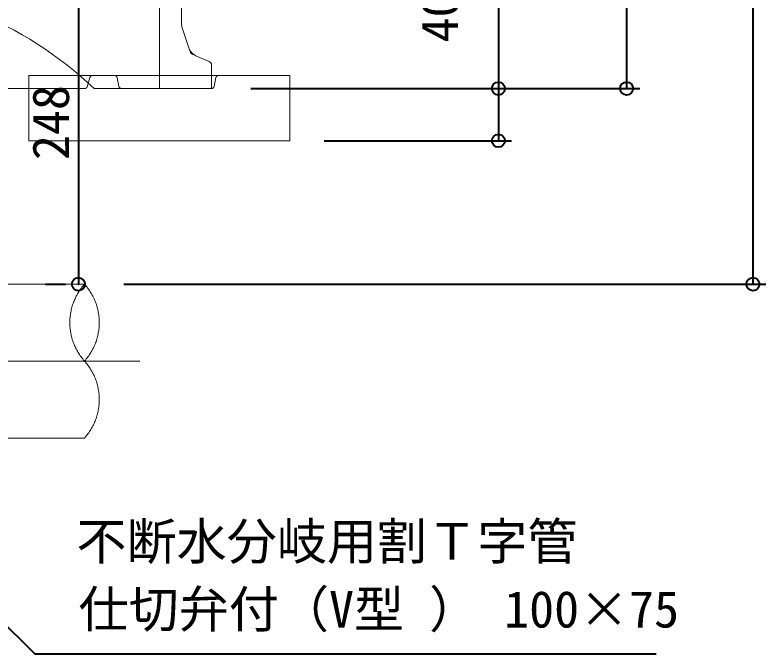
# Model space of a CAD drawing. Units: millimetres at full size, sheet at 1:20. Extents: x -5700 to 5714, y -3160 to 3160.
# Drawn here: x -759 to -183, y 1501 to 1991 of the extents above; entities that cross this region are included whole.
import ezdxf
from ezdxf.enums import TextEntityAlignment as Align

# ---------------------------------------------------------------- set-up
doc = ezdxf.new("R2010")
doc.units = ezdxf.units.MM
doc.header["$LTSCALE"] = 20
doc.header["$PDMODE"] = 32
doc.header["$PDSIZE"] = 10
doc.linetypes.add('DOUBLE_CHAIN2', pattern=[12.8, 9, -1, 0.6, -0.6, 0.6, -1])
for name, color, linetype, lineweight in [('0-5_TEMP01', 3, 'Continuous', 18), ('0-7_躯体', 7, 'Continuous', 9), ('0-C_寸法', 1, 'Continuous', 40), ('0-F_配水管', 4, 'DOUBLE_CHAIN2', 9)]:
    doc.layers.add(name, color=color, linetype=linetype, lineweight=lineweight)
doc.styles.add('ＭＳ ゴシック', font='')
doc.styles.get('ＭＳ ゴシック').set_extended_font_data('MS Gothic')

msp = doc.modelspace()

# ---------------------------------------------------------------- linework, layer by layer
at = {"layer": '0-5_TEMP01'}
for p, q in [((-1048.13, 1934.52), (-748.12, 1934.52)), ((-1133.13, 1725.53), (-663.12, 1725.53))]:
    msp.add_line(p, q, dxfattribs=at)
at = {"layer": '0-7_躯体'}
for p, q in [((-648.12, 2134.52), (-648.12, 1934.52)), ((-631.13, 2061.47), (-631.13, 1984.15)), ((-630.62, 1980.99), (-625.53, 1965.74)), ((-624.13, 1961.53), (-625.53, 1965.74)), ((-608.13, 1952.56), (-608.13, 1934.52)), ((-748.12, 1944.53), (-548.12, 1944.53)), ((-748.12, 1944.53), (-748.12, 1894.53)), ((-703.47, 1935.95), (-701.32, 1943.1)), ((-679.21, 1936.14), (-680.57, 1942.92)), ((-604.81, 1942.92), (-606.16, 1936.14)), ((-548.12, 1944.53), (-548.12, 1894.53)), ((-705.38, 1934.52), (-748.12, 1934.52)), ((-698.12, 1934.52), (-608.13, 1934.52)), ((-608.13, 1934.52), (-677.25, 1934.52)), ((-748.12, 1894.53), (-548.12, 1894.53))]:
    msp.add_line(p, q, dxfattribs=at)
msp.add_lwpolyline([(-624.13, 1961.53), (-620.05, 1959.74), (-609.92, 1955.31)], dxfattribs=at)
for centre, radius, start, end in [((-898.13, 1724.52), 290, 46.397, 90), ((-621.12, 1984.15), 10, 180, 198.435), ((-616.05, 1968.91), 10, 198.435, 246.371), ((-611.12, 1952.56), 3, 0, 66.371), ((-699.4, 1942.53), 2, 90, 163.3), ((-682.53, 1942.53), 2, 11.309, 90), ((-602.85, 1942.53), 2, 90, 168.69), ((-705.38, 1936.53), 2, 270, 343.3), ((-677.25, 1936.53), 2, 191.309, 270), ((-608.13, 1936.53), 2, 270, 348.69)]:
    msp.add_arc(centre, radius, start, end, dxfattribs=at)
at = {"layer": '0-C_寸法'}
for p, q in [((-289.98, 2584.52), (-289.98, 1934.52)), ((-193.15, 2584.52), (-193.15, 1784.52)), ((-388.28, 2134.52), (-388.28, 1934.52)), ((-710.16, 2032.53), (-710.16, 1784.52)), ((-578.12, 1934.52), (-279.97, 1934.52)), ((-578.12, 1934.52), (-378.28, 1934.52)), ((-549.37, 1934.52), (-378.28, 1934.52)), ((-388.28, 1934.52), (-388.28, 1894.53)), ((-521.72, 1894.53), (-378.28, 1894.53)), ((-735.48, 1784.52), (-720.16, 1784.52)), ((-675.48, 1784.52), (-183.15, 1784.52)), ((-852.39, 1608.52), (-743.58, 1500.91)), ((-743.58, 1500.91), (-267.21, 1500.91))]:
    msp.add_line(p, q, dxfattribs=at)
for p in [(-388.28, 1934.52), (-289.98, 1934.52), (-388.28, 1894.53), (-710.16, 1784.52), (-193.15, 1784.52)]:
    msp.add_point(p, dxfattribs=at)
at = {"layer": '0-F_配水管'}
for p, q in [((-705.48, 1784.52), (-770.62, 1784.52)), ((-705.48, 1666.53), (-770.62, 1666.53))]:
    msp.add_line(p, q, dxfattribs=at)
for centre, start, end in [((-672.49, 1755.03), 138.19, 221.81), ((-738.46, 1755.03), 318.19, 41.81), ((-738.46, 1696.02), 318.19, 41.81)]:
    msp.add_arc(centre, 44.25, start, end, dxfattribs=at)

# ---------------------------------------------------------------- texts
at = {"layer": '0-C_寸法', "style": 'ＭＳ ゴシック'}
for s, p in [('40', (-410.66, 1969.91)), ('248', (-708.94, 1879.72))]:
    msp.add_text(s, height=28.15, rotation=90, dxfattribs=at).set_placement(p, align=Align.BOTTOM_LEFT)
for s, p in [('不断水分岐用割Ｔ字管', (-711.69, 1564.78)), ('仕切弁付（V型 ） 100×75', (-710.07, 1512.72))]:
    msp.add_text(s, height=28.15, dxfattribs=at).set_placement(p, align=Align.BOTTOM_LEFT)

doc.saveas('drawing.dxf')
